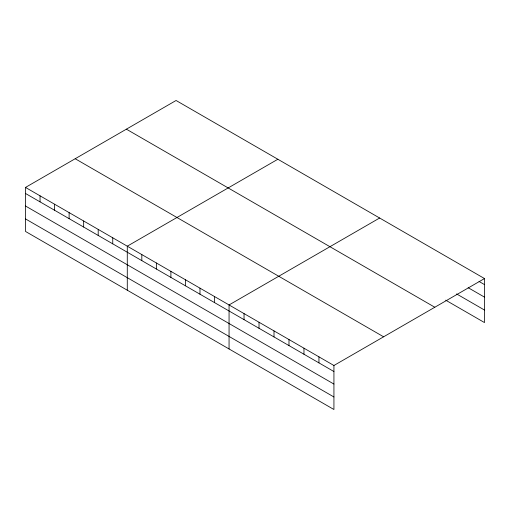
<?xml version="1.0" encoding="UTF-8"?>
<svg xmlns="http://www.w3.org/2000/svg" width="510" height="510" viewBox="0 0 510 510"><rect width="100%" height="100%" fill="white"/><g stroke="black" fill="none" stroke-linecap="round" stroke-linejoin="round"><path stroke-width="0.76" d="M333.929 384.068L333.929 365.492L25.5 187.425L25.5 231.444L333.929 409.511L333.929 384.068L25.5 206.002M445.689 300.167L484.5 322.575L484.5 278.556L176.071 100.489L25.5 187.425M277.854 159.254L127.283 246.183L127.283 290.203M379.638 218.012L229.06 304.948L229.06 348.967M333.929 365.492L484.5 278.556M479.049 281.456L484.5 284.606M468.154 287.697L484.5 297.132M456.584 293.926L484.5 310.048M126.384 129.177L434.813 307.249M75.187 158.737L383.616 336.804M25.5 193.469L333.929 371.535M25.5 218.911L333.929 396.978M318.948 356.841L318.948 362.884M303.966 348.196L303.966 354.24M288.985 339.545L288.985 345.589M274.004 330.894L274.004 336.938M259.023 322.243L259.023 328.293M244.041 313.599L244.041 319.642M214.519 296.552L214.519 302.596M199.984 288.156L199.984 294.206M185.442 279.767L185.442 285.81M170.901 271.371L170.901 277.414M156.36 262.975L156.36 269.019M141.818 254.579L141.818 260.623M112.742 237.794L112.742 243.837M98.2 229.398L98.2 235.441M83.659 221.002L83.659 227.046M69.118 212.606L69.118 218.65M54.583 204.21L54.583 210.254M40.041 195.821L40.041 201.864"/></g></svg>
